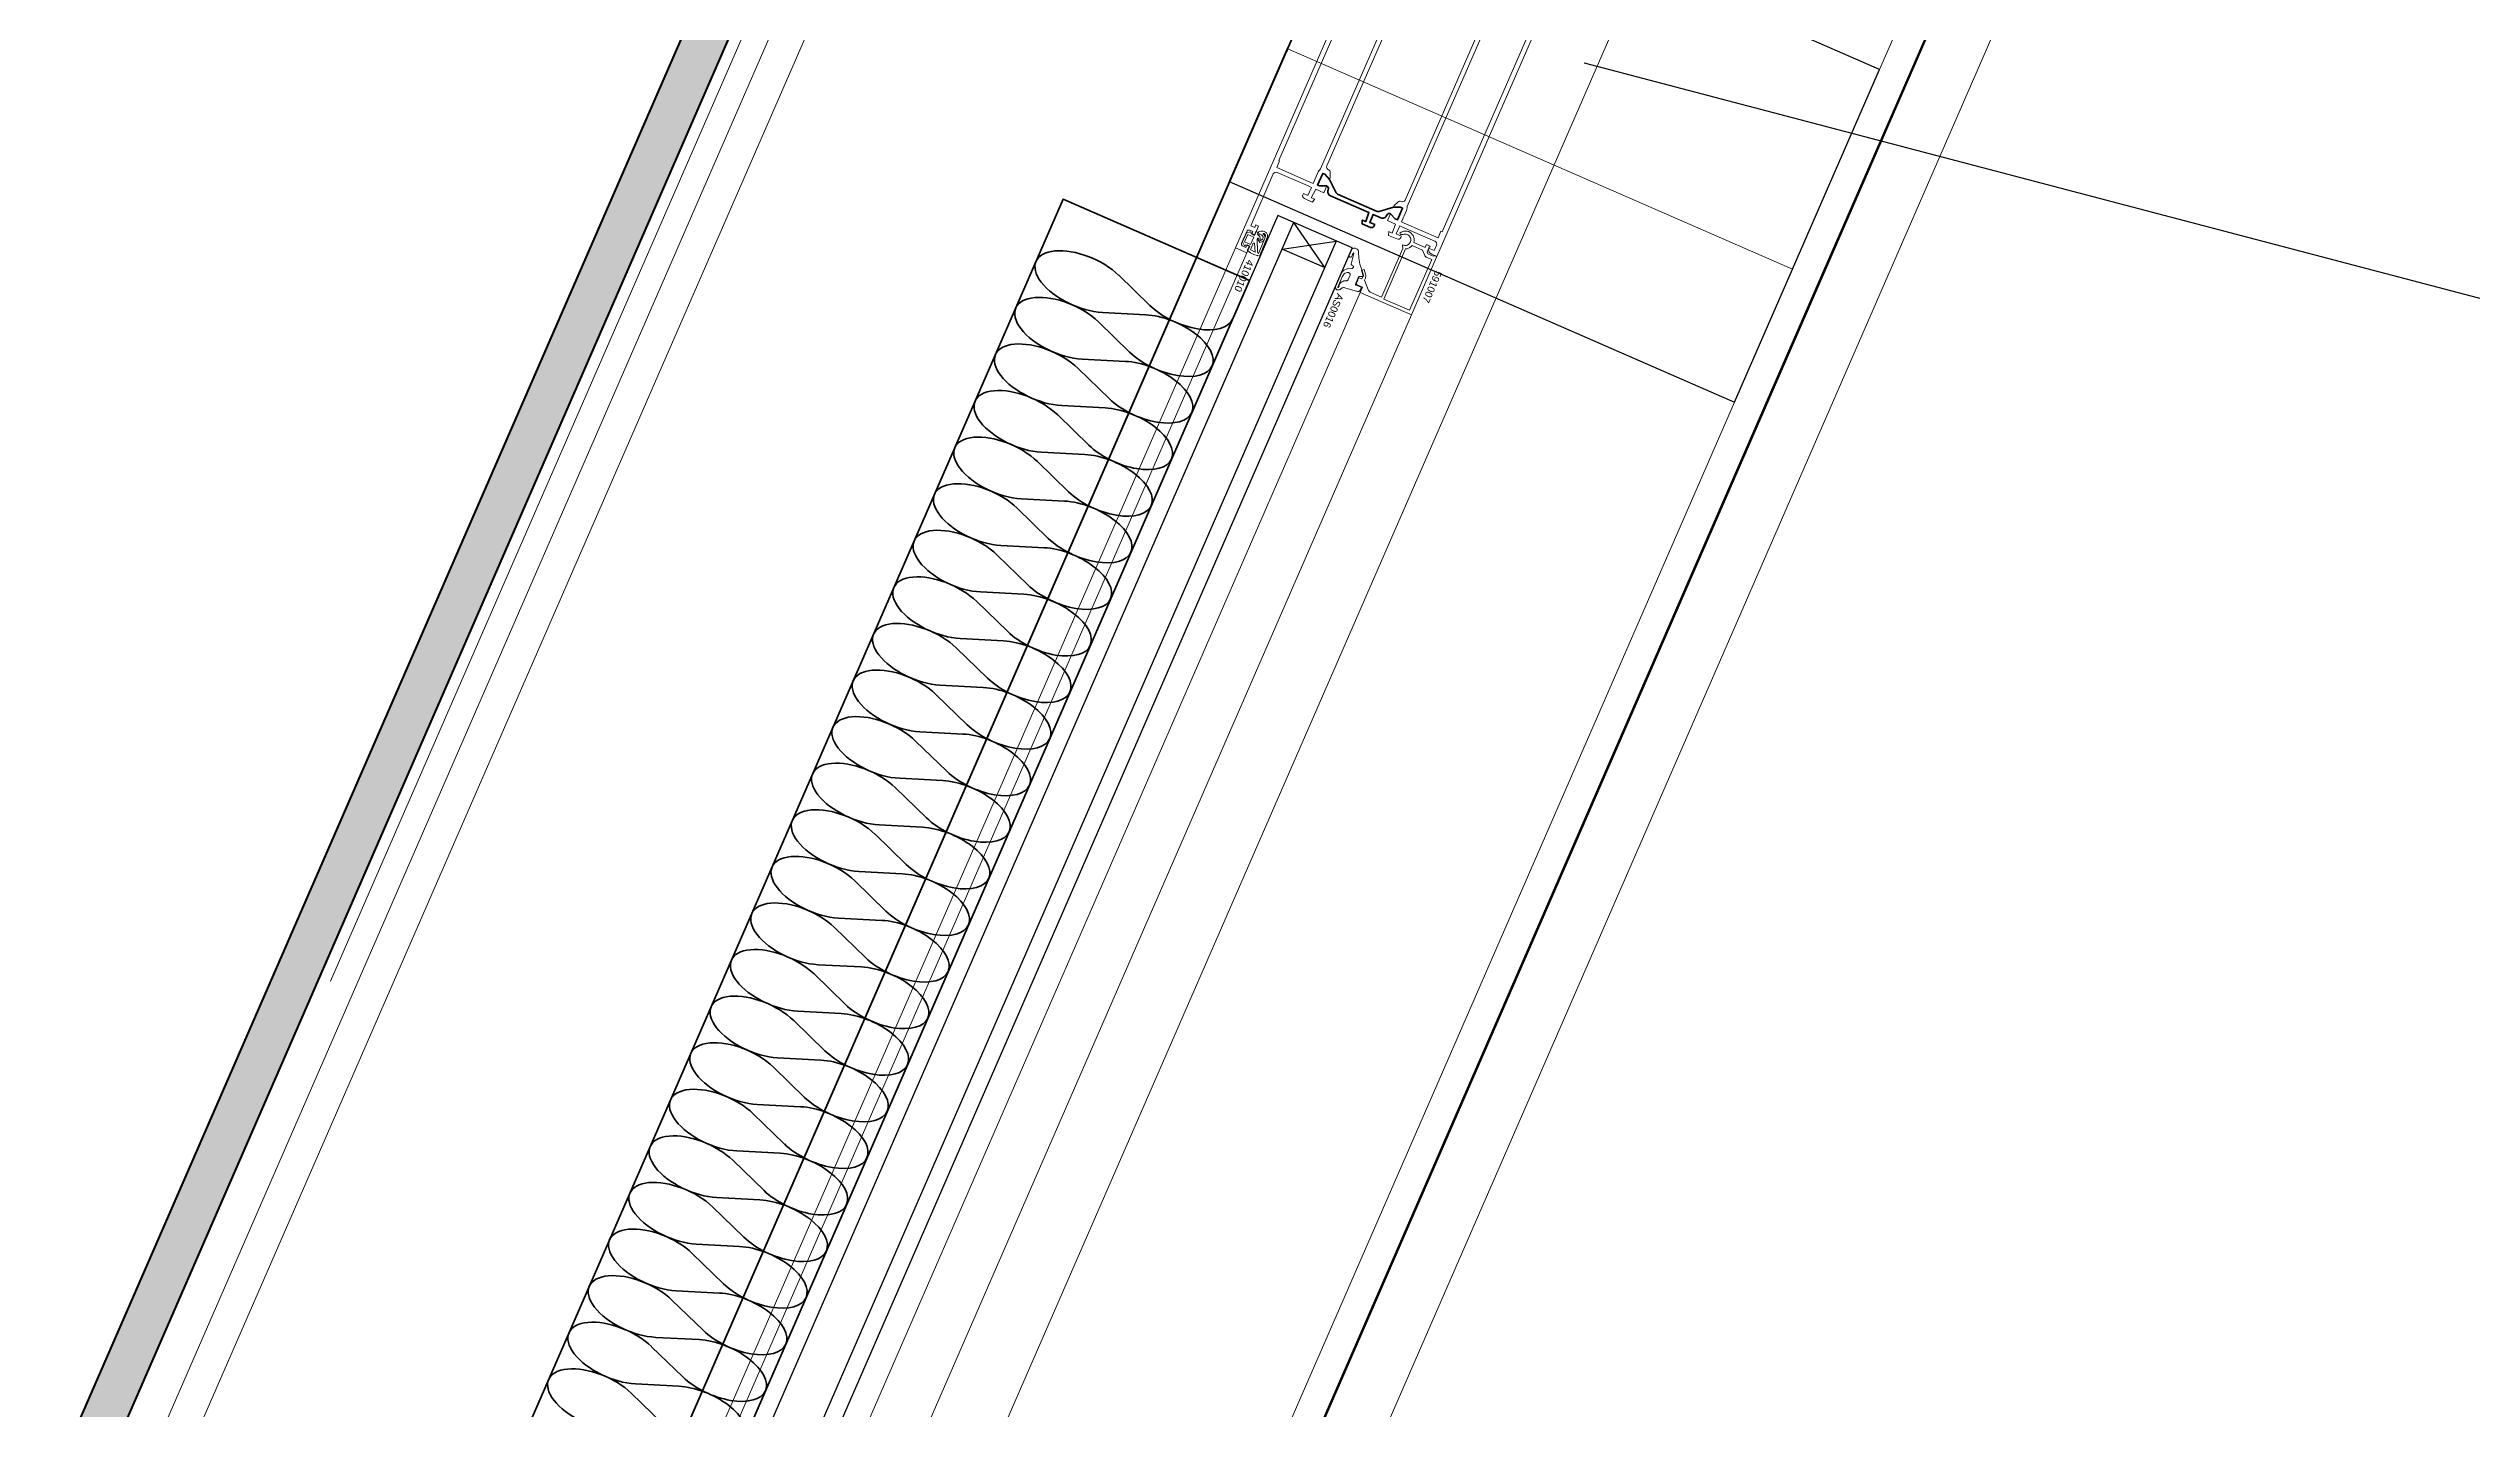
# Model space of a CAD drawing. Header units: millimetres. Extents: x -37281 to 954596, y -59787 to 956680.
# Drawn here: x 870986 to 871821, y -11689 to -11220 of the extents above; entities that cross this region are included whole.
import ezdxf
from ezdxf.enums import TextEntityAlignment as Align

# ---------------------------------------------------------------- set-up
doc = ezdxf.new("R2010")
doc.units = ezdxf.units.MM
doc.header["$MEASUREMENT"] = 0
doc.linetypes.add('Dot & Dashed', pattern=[670.277762, 352.777767, -176.388884, 0, -141.111112])
doc.linetypes.add('Double Dashed', pattern=[1093.611073, 529.166651, -211.666656, 141.111112, -211.666656])
for name, color, linetype, lineweight in [('0_Pen_No__2', 8, 'Continuous', 15), ('0_Pen_No__5', 7, 'Continuous', 25), ('0_Pen_No__6', 7, 'Continuous', 35), ('0_Pen_No__7', 7, 'Continuous', 35), ('0_Pen_No__9', 7, 'Continuous', 13), ('A-25-M_Curtain_Wall_Pen_No__85', 8, 'Continuous', 20), ('New_A-20-M_Floor_Slab_Pen_No__89', 8, 'Continuous', 20), ('New_A-20-M_Roof_Pen_No__93', 8, 'Continuous', 13), ('New_A-25-M_Curtain_Wall_Pen_No__90', 8, 'Continuous', 20), ('New_A-25-M_Wall_Ext_Pen_No__87', 8, 'Continuous', 20), ('New_ArchiCAD Windows_Pen_No__1', 7, 'Continuous', 13), ('New_ArchiCAD Windows_Pen_No__3', 7, 'Continuous', 18), ('New_ArchiCAD Zone Stamps_Pen_No__9', 7, 'Continuous', 13)]:
    doc.layers.add(name, color=color, linetype=linetype, lineweight=lineweight)
for name, color, linetype, lineweight, true_color in [('0_Pen_No__40', 7, 'Continuous', 35, 0x2a2a2a), ('0_Pen_No__54', 7, 'Continuous', 35, 0x444444), ('New_A-15-MG_Structural_Grid_Phase_2_Pen_No__222', 7, 'Continuous', 13, 0x65af33), ('New_A-25-M_Curtain_Wall_Pen_No__69', 7, 'Continuous', 20, 0x606060), ('New_A-25-M_Wall_Int_Pen_No__107', 7, 'Continuous', 15, 0xa6a6a6), ('New_A-25-M_Wall_Int_Pen_No__27', 7, 'Continuous', 50, 0x2a2a2a), ('New_A-35-M_FFE-Zone_Pen_No__74', 7, 'Continuous', 20, 0x606060), ('New_ArchiCAD Windows_Pen_No__23', 7, 'Continuous', 30, 0x2a2a2a)]:
    doc.layers.add(name, color=color, linetype=linetype, lineweight=lineweight, true_color=true_color)
for name, color, linetype in [('New_A-15-MG_Structural_Grid_Phase_2', 7, 'Continuous'), ('New_A-20-M_Floor_Slab', 7, 'Continuous'), ('New_A-20-M_Roof', 7, 'Continuous'), ('New_A-25-M_Curtain_Wall', 7, 'Continuous'), ('New_A-25-M_Wall_Ext', 7, 'Continuous'), ('New_A-25-M_Wall_Int', 7, 'Continuous'), ('New_A-35-M_FFE-Zone', 7, 'Continuous'), ('New_ArchiCAD Windows', 7, 'Continuous')]:
    doc.layers.add(name, color=color, linetype=linetype)
doc.styles.add('GENERATED_STYLE_2', font='')
doc.styles.add('GENERATED_STYLE_3', font='')
doc.styles.add('GENERATED_STYLE_4', font='')
doc.styles.get('GENERATED_STYLE_2').set_extended_font_data('Arial', bold=True)
doc.styles.get('GENERATED_STYLE_3').set_extended_font_data('Arial')
doc.styles.get('GENERATED_STYLE_4').set_extended_font_data('Swis721 BT')
doc.dimstyles.new('GENERATED_STYLE__2', dxfattribs={"dimtxt": 0.18, "dimasz": 273.6, "dimexe": 0.18, "dimexo": 0.0625, "dimgap": 0.09, "dimtad": 0, "dimtih": 1, "dimtoh": 1, "dimdec": 4, "dimzin": 0, "dimdsep": 46, "dimcen": 0.09, "dimadec": 0, "dimazin": 0, "dimtfac": 1, "dimtdec": 4, "dimtmove": 0, "dimatfit": 3, "dimldrblk": 'ARROWHEAD_5', "dimfxl": 1, "dimtolj": 1, "dimtzin": 0, "dimarcsym": 0})

# ---------------------------------------------------------------- blocks, each defined once
blk = doc.blocks.new('Wall_243_2', base_point=(874395.1, -4631.3))
at = {"layer": 'New_A-25-M_Wall_Ext_Pen_No__87', "linetype": 'Continuous', "flags": 128}
for points in [[(874303.43, -4591.33), (866444.97, -22613.27)], [(866536.64, -22653.24), (874395.1, -4631.3)]]:
    blk.add_lwpolyline(points, dxfattribs=at)
blk = doc.blocks.new('Wall_245_2', base_point=(874285.09, -4632.6))
at = {"layer": 'New_A-25-M_Wall_Ext_Pen_No__87', "linetype": 'Continuous', "flags": 128}
for points in [[(869174.27, -16353.33), (874285.09, -4632.6)], [(872218.02, -8960.24), (869023.02, -16287.38)]]:
    blk.add_lwpolyline(points, dxfattribs=at)
blk = doc.blocks.new('Single Office_INB 2113_79_2', base_point=(869259.41, -9895.45))
at = {"layer": 'New_A-35-M_FFE-Zone_Pen_No__74', "linetype": 'Continuous'}
blk.add_line((870910.29, -11889.99), (871809.62, -9827.54), dxfattribs=at)
at = {"layer": 'New_ArchiCAD Zone Stamps_Pen_No__9'}
for tag, height, style, p in [('ROOM_NAME', 250, 'GENERATED_STYLE_2', (868758.23, -8801.04)), ('zoneNameLine2', 250, 'GENERATED_STYLE_2', (868569.8, -9233.17)), ('ROOM_NUMBER', 200, 'GENERATED_STYLE_3', (868381.37, -9653.88)), ('measuredAreaCode', 200, 'GENERATED_STYLE_3', (868224.34, -10013.99)), ('DUMMY_649', 200, 'GENERATED_STYLE_3', (868531.75, -10148.03)), ('DUMMY_650', 200, 'GENERATED_STYLE_3', (868881.26, -10300.44)), ('DUMMY_651', 133.33, 'GENERATED_STYLE_3', (869160.55, -10406.98))]:
    blk.add_attdef(tag, text='', height=height, rotation=336.44041, dxfattribs=dict(at, style=style)).set_placement(p, align=Align.TOP_LEFT)
blk = doc.blocks.new('Slab_14_2', base_point=(829422.85, -33019.01))
at = {"layer": 'New_A-20-M_Floor_Slab_Pen_No__89', "linetype": 'Continuous', "flags": 128}
blk.add_lwpolyline([(875235.59, -26822.78), (866165.91, -22867.95), (874174.16, -4502.51), (868527.24, -2040.17), (868435.45, -2000.14), (866447.92, -6558.18), (861160.52, -4252.62), (853558.92, -11326.43), (853176.07, -10915.01), (829422.85, -33019.01)], dxfattribs=at)
blk = doc.blocks.new('Slab_18_2', base_point=(875235.59, -26822.78))
at = {"layer": 'New_A-20-M_Floor_Slab_Pen_No__89', "linetype": 'Continuous', "flags": 128}
blk.add_lwpolyline([(875235.59, -26822.78), (866165.91, -22867.95), (874174.16, -4502.51), (883243.83, -8457.33)], close=True, dxfattribs=at)
blk = doc.blocks.new('Triple Window 19_2')
at = {"layer": 'New_ArchiCAD Windows_Pen_No__1', "linetype": 'Continuous'}
for p, q in [((-1175, -0.5), (-1175, 0)), ((1175, -0.5), (1175, 0)), ((-1175, -190), (-1175, -0.5)), ((1175, -190), (1175, -0.5))]:
    blk.add_line(p, q, dxfattribs=at)
at = {"layer": 'New_ArchiCAD Windows_Pen_No__23', "linetype": 'Continuous'}
for p, q in [((-1175, 0), (-1125, 0)), ((-1125, 0), (-1125, -190)), ((1100, -190), (1100, 0)), ((-1125, -190), (-1175, -190)), ((1175, -190), (1100, -190))]:
    blk.add_line(p, q, dxfattribs=at)
at = {"layer": 'New_ArchiCAD Windows_Pen_No__3', "linetype": 'Continuous'}
for p, q in [((-1175, 165), (1175, 165)), ((-1125, 0), (-268, 0)), ((-268, -190), (-1125, -190)), ((1100, -190), (812.5, -190)), ((-1175, -200), (1175, -200))]:
    blk.add_line(p, q, dxfattribs=at)
blk = doc.blocks.new('Wall_353_2', base_point=(874468.42, -4712.54))
at = {"layer": 'New_ArchiCAD Windows', "color": 251, "linetype": 'Continuous', "lineweight": 20, "true_color": 0x606060, "xscale": -1, "zscale": 1000, "rotation": 66.44041158399281}
for p in [(871882.15, -10143.29), (870942.85, -12297.4)]:
    blk.add_blockref('Triple Window 19_2', p, dxfattribs=at)
blk = doc.blocks.new('Wall_383_2', base_point=(871250.31, -11110.22))
at = {"layer": 'New_A-25-M_Wall_Int_Pen_No__107', "linetype": 'Continuous'}
blk.add_hatch(color=256, dxfattribs=at).paths.add_polyline_path([(871250.31, -11110.22), (870909.09, -11892.74), (870922.84, -11898.74), (871258.06, -11129.96)])
at = {"layer": 'New_A-25-M_Wall_Int_Pen_No__27', "linetype": 'Continuous', "flags": 128}
for points in [[(871250.31, -11110.22), (870909.09, -11892.74)], [(870922.84, -11898.74), (871258.06, -11129.96)], [(870909.09, -11892.74), (870922.84, -11898.74)]]:
    blk.add_lwpolyline(points, dxfattribs=at)
blk = doc.blocks.new('Morph_2_2', base_point=(864302.5, 0))
at = {"layer": 'New_A-20-M_Roof_Pen_No__93', "linetype": 'Continuous', "flags": 128}
blk.add_lwpolyline([(866367.03, -22792.01), (874315.32, -4564.06)], dxfattribs=at)
blk = doc.blocks.new('Beam_8_2', base_point=(874303.43, -4591.33))
at = {"layer": 'New_A-25-M_Curtain_Wall_Pen_No__69', "linetype": 'Dot & Dashed'}
blk.add_line((874303.43, -4591.33), (866444.97, -22613.27), dxfattribs=at)
at = {"layer": 'New_A-25-M_Curtain_Wall_Pen_No__90', "linetype": 'Continuous'}
for p, q in [((874303.43, -4591.33), (866444.97, -22613.27)), ((874505.7, -4679.52), (866647.24, -22701.46))]:
    blk.add_line(p, q, dxfattribs=at)
blk = doc.blocks.new('ARROWHEAD_5')
at = {"color": 0, "linetype": 'Continuous', "lineweight": 0}
blk.add_line((0, 0), (-1, 0), dxfattribs=at)
blk.add_solid([(-1, 0.2679), (0, 0), (-1, -0.2679), (-1, 0.2679)], dxfattribs=at)
blk = doc.blocks.new('Standard grid marker_19')
at = {"layer": 'New_A-15-MG_Structural_Grid_Phase_2_Pen_No__222', "linetype": 'Double Dashed'}
blk.add_line((948.58, 0), (36650.52, 0), dxfattribs=at)
at = {"layer": 'New_A-15-MG_Structural_Grid_Phase_2_Pen_No__222', "style": 'GENERATED_STYLE_4'}
for tag, p in [('AC_MarkerText_1_0', (-500, -588.26)), ('AC_MarkerText_1_1', (38099.1, -588.26))]:
    blk.add_attdef(tag, text='', height=350, rotation=90, dxfattribs=at).set_placement(p, align=Align.MIDDLE_CENTER)

msp = doc.modelspace()

# ---------------------------------------------------------------- linework, layer by layer
at = {"layer": '0_Pen_No__2', "linetype": 'Continuous', "flags": 128}
for points in [[(871459.47, -11184.53), (871426.21, -11260.8, 0.414214), (871426.73, -11262.11), (871426.78, -11262.14, -0.294108), (871427.38, -11263.04), (871427.41, -11264.81), (871427.13, -11265.45), (871425.51, -11263.65), (871424.78, -11263.34), (871423.02, -11267.37), (871423.75, -11267.69), (871426.17, -11267.65), (871425.13, -11270.03), (871422.38, -11268.83), (871420.86, -11271.77), (871422.05, -11272.29), (871421.17, -11273.22), (871418.47, -11272.04, -0.414214), (871417.95, -11270.72), (871418.15, -11270.27), (871419.71, -11270.95), (871420.91, -11268.2), (871419.49, -11267.58), (871409.09, -11263.04, 0.414214), (871407.77, -11263.56), (871399.98, -11281.43), (871401.35, -11282.03), (871401.75, -11281.11), (871402.67, -11281.51), (871401.27, -11284.72), (871400.35, -11284.32), (871400.75, -11283.41), (871399.65, -11282.93, 0.414214), (871398.6, -11283.34), (871396.84, -11287.37, 0.414214), (871397.25, -11288.43), (871398.35, -11288.91), (871398.75, -11287.99), (871399.67, -11288.39), (871398.67, -11290.68), (871394.73, -11288.96), (871458.68, -11142.3)], [(871486.41, -11196.28), (871453.16, -11272.55, -0.414214), (871451.84, -11273.06), (871451.79, -11273.04, 0.294108), (871450.72, -11273.22), (871449.41, -11274.4), (871449.13, -11275.04), (871451.54, -11275.01), (871452.28, -11275.33), (871450.52, -11279.36), (871449.78, -11279.04), (871448.17, -11277.24), (871447.13, -11279.63), (871449.88, -11280.83), (871448.76, -11283.94), (871447.56, -11283.42), (871447.48, -11284.69), (871450.37, -11285.95, 0.414214), (871451.69, -11285.43), (871451.89, -11284.97), (871450.14, -11284.22), (871451.34, -11281.47), (871452.24, -11281.86), (871463.44, -11286.74, -0.414214), (871463.96, -11288.06), (871463.16, -11289.89), (871461.51, -11289.17), (871461.11, -11289.56), (871461.32, -11290.09, 0.198912), (871462.38, -11291.19), (871464.12, -11291.95), (871508.09, -11191.11)], [(871453.85, -11275.21, -0.112281), (871453.93, -11274.77), (871488.57, -11195.34, -0.112281), (871488.84, -11194.98, 0.112281), (871489.38, -11194.25), (871491.11, -11190.26), (871503.67, -11195.74), (871502.67, -11198.03), (871503.13, -11198.23), (871465.96, -11283.47), (871465.5, -11283.27), (871464.5, -11285.57), (871452.82, -11280.47)], [(871452.82, -11280.47), (871451.94, -11280.09), (871453.68, -11276.1, 0.112281), (871453.85, -11275.21)]]:
    msp.add_lwpolyline(points, format="xyb", dxfattribs=at)
msp.add_lwpolyline([(871420.17, -11266.24), (871421.51, -11266.82), (871423.25, -11262.83, -0.112281), (871423.79, -11262.1, 0.112281), (871424.05, -11261.74), (871458.69, -11182.31, 0.112281), (871458.77, -11181.87, -0.112281), (871458.94, -11180.98), (871460.68, -11176.99), (871448.12, -11171.51), (871447.12, -11173.8), (871446.85, -11173.69), (871409.68, -11258.93), (871409.95, -11259.05), (871408.95, -11261.34)], format="xyb", close=True, dxfattribs=at)
for points in [[(871451.6, -11284.45), (871451.4, -11283.92), (871451.77, -11283.65), (871452.18, -11283.44), (871452.62, -11283.3), (871453.07, -11283.22), (871453.53, -11283.22), (871453.98, -11283.28), (871454.42, -11283.42), (871454.87, -11283.66), (871455.27, -11283.97), (871455.62, -11284.35), (871455.9, -11284.77), (871456.11, -11285.24), (871456.24, -11285.73), (871456.28, -11286.24), (871456.24, -11286.75), (871456.18, -11287.13), (871460.12, -11288.85), (871460.56, -11287.84), (871461.85, -11288.4), (871461.69, -11288.77), (871461.5, -11288.69), (871460.74, -11290.43), (871461, -11291.09), (871462.79, -11291.87), (871463.71, -11291.77), (871464.02, -11292.18), (871455.34, -11312.08), (871437.74, -11304.4), (871438.54, -11302.57), (871436.43, -11301.65), (871436.38, -11300.76), (871436.52, -11300.66), (871436.63, -11300.55), (871436.73, -11300.42), (871436.8, -11300.27), (871436.85, -11300.12), (871436.87, -11299.95), (871436.87, -11299.79), (871436.84, -11299.63), (871437.25, -11299.28), (871438.26, -11299.72), (871438.72, -11298.66), (871438.15, -11296.75), (871439.11, -11296.47), (871439.57, -11298.03), (871439.63, -11298.3), (871439.66, -11298.58), (871439.64, -11298.86), (871439.58, -11299.13), (871439.49, -11299.4), (871439.17, -11300.12), (871440.57, -11303.68), (871440.64, -11303.82), (871440.74, -11303.95), (871440.85, -11304.07), (871440.97, -11304.16), (871441.11, -11304.23), (871445.03, -11305.94)], [(871445.03, -11305.94), (871452.35, -11289.17), (871452.22, -11288.01), (871452.65, -11288.13), (871452.97, -11288.2), (871453.31, -11288.21), (871453.64, -11288.16), (871453.95, -11288.05), (871454.25, -11287.89), (871454.51, -11287.69), (871454.73, -11287.44), (871454.91, -11287.16), (871455.04, -11286.85), (871455.11, -11286.52), (871455.13, -11286.19), (871455.09, -11285.86), (871454.99, -11285.54), (871454.85, -11285.24), (871454.65, -11284.97), (871454.41, -11284.74), (871454.13, -11284.56), (871453.83, -11284.42), (871453.51, -11284.34), (871453.17, -11284.31), (871452.84, -11284.34), (871452.52, -11284.43), (871451.6, -11284.45)]]:
    msp.add_lwpolyline(points, dxfattribs=at)
msp.add_lwpolyline([(871445.83, -11306.62), (871454.72, -11310.5), (871462.36, -11292.99), (871460.45, -11292.16), (871460.31, -11292.08), (871460.18, -11291.99), (871460.07, -11291.87), (871459.98, -11291.75), (871459.92, -11291.6), (871459.19, -11289.75), (871455.61, -11288.19), (871455.25, -11288.57), (871454.83, -11288.88), (871454.37, -11289.12), (871453.87, -11289.28), (871453.36, -11289.35)], close=True, dxfattribs=at)
at = {"layer": '0_Pen_No__40', "linetype": 'Continuous'}
msp.add_line((874037.86, -5700.74), (866899.19, -22071.98), dxfattribs=at)
at = {"layer": '0_Pen_No__5', "linetype": 'Continuous'}
for p, q in [((871409.28, -11277.85), (871143.37, -11887.67)), ((871414.78, -11280.25), (871148.87, -11890.06)), ((871434.95, -11289.04), (871409.28, -11277.85)), ((871414.78, -11280.25), (871425.45, -11295.81)), ((871429.45, -11286.65), (871163.54, -11896.46)), ((871434.95, -11289.04), (871169.04, -11898.86)), ((871410.78, -11289.42), (871429.45, -11286.65)), ((871425.45, -11295.81), (871410.78, -11289.42))]:
    msp.add_line(p, q, dxfattribs=at)
at = {"layer": '0_Pen_No__54', "linetype": 'Continuous'}
for p, q in [((871354.5, -11298.42), (871365.23, -11308.83)), ((871347.5, -11314.46), (871358.23, -11324.87)), ((871363.83, -11312.03), (871348.9, -11311.25)), ((871340.51, -11330.5), (871351.24, -11340.91)), ((871356.84, -11328.08), (871341.9, -11327.29)), ((871349.84, -11344.12), (871334.91, -11343.33)), ((871333.51, -11346.54), (871344.25, -11356.95)), ((871342.85, -11360.16), (871327.91, -11359.37)), ((871326.52, -11362.58), (871337.25, -11372.99)), ((871335.85, -11376.2), (871320.92, -11375.42)), ((871319.52, -11378.62), (871330.26, -11389.03)), ((871328.86, -11392.24), (871313.93, -11391.46)), ((871312.53, -11394.67), (871323.26, -11405.07)), ((871321.86, -11408.28), (871306.93, -11407.5)), ((871305.53, -11410.71), (871316.27, -11421.12)), ((871298.54, -11426.75), (871309.27, -11437.16)), ((871314.87, -11424.32), (871299.94, -11423.54)), ((871291.54, -11442.79), (871302.28, -11453.2)), ((871307.87, -11440.36), (871292.94, -11439.58)), ((871284.55, -11458.83), (871295.28, -11469.24)), ((871300.88, -11456.41), (871285.95, -11455.62)), ((871277.55, -11474.87), (871288.29, -11485.28)), ((871293.88, -11472.45), (871278.95, -11471.66)), ((871270.56, -11490.91), (871281.29, -11501.32)), ((871286.89, -11488.49), (871271.96, -11487.71)), ((871263.56, -11506.95), (871274.3, -11517.36)), ((871279.89, -11504.53), (871264.96, -11503.75)), ((871256.57, -11523), (871267.3, -11533.4)), ((871272.9, -11520.57), (871257.97, -11519.79)), ((871249.57, -11539.04), (871260.31, -11549.45)), ((871265.9, -11536.61), (871250.97, -11535.83)), ((871258.91, -11552.65), (871243.98, -11551.87)), ((871242.58, -11555.08), (871253.31, -11565.49)), ((871251.91, -11568.69), (871236.98, -11567.91)), ((871235.58, -11571.12), (871246.32, -11581.53)), ((871244.92, -11584.74), (871229.99, -11583.95)), ((871228.59, -11587.16), (871239.32, -11597.57)), ((871237.92, -11600.78), (871222.99, -11599.99)), ((871221.59, -11603.2), (871232.33, -11613.61)), ((871230.93, -11616.82), (871216, -11616.04)), ((871214.6, -11619.24), (871225.33, -11629.65)), ((871207.6, -11635.28), (871218.34, -11645.69)), ((871223.93, -11632.86), (871209, -11632.08)), ((871200.61, -11651.33), (871211.34, -11661.73)), ((871216.94, -11648.9), (871202.01, -11648.12)), ((871193.61, -11667.37), (871204.35, -11677.78)), ((871209.95, -11664.94), (871195.01, -11664.16)), ((871186.62, -11683.41), (871197.35, -11693.82)), ((871202.95, -11680.98), (871188.02, -11680.2))]:
    msp.add_line(p, q, dxfattribs=at)
at = {"layer": '0_Pen_No__54', "linetype": 'Continuous', "flags": 128}
msp.add_lwpolyline([(871085.92, -12019.42), (871399.52, -11300.24), (871335.36, -11272.26), (871021.76, -11991.44)], close=True, dxfattribs=at)
at = {"layer": '0_Pen_No__54', "linetype": 'Continuous'}
for centre, start_param, end_param in [((871342.07, -11300.64), 0.927295, 5.35589), ((871335.08, -11316.68), 0.927295, 5.35589), ((871377.65, -11306.61), 4.068888, 6.283185), ((871370.66, -11322.65), 0, 2.214297), ((871328.08, -11332.72), 0.927295, 5.35589), ((871370.66, -11322.65), 4.068888, 6.283185), ((871363.66, -11338.69), 0, 2.214297), ((871321.09, -11348.76), 0.927295, 5.35589), ((871363.66, -11338.69), 4.068888, 6.283185), ((871356.67, -11354.73), 0, 2.214297), ((871314.09, -11364.8), 0.927295, 5.35589), ((871349.67, -11370.77), 0, 2.214297), ((871356.67, -11354.73), 4.068888, 6.283185), ((871307.1, -11380.84), 0.927295, 5.35589), ((871342.68, -11386.81), 0, 2.214297), ((871349.67, -11370.77), 4.068888, 6.283185), ((871300.1, -11396.89), 0.927295, 5.35589), ((871335.68, -11402.85), 0, 2.214297), ((871342.68, -11386.81), 4.068888, 6.283185), ((871293.11, -11412.93), 0.927295, 5.35589), ((871328.69, -11418.9), 0, 2.214297), ((871335.68, -11402.85), 4.068888, 6.283185), ((871286.11, -11428.97), 0.927295, 5.35589), ((871321.69, -11434.94), 0, 2.214297), ((871328.69, -11418.9), 4.068888, 6.283185), ((871279.12, -11445.01), 0.927295, 5.35589), ((871314.7, -11450.98), 0, 2.214297), ((871321.69, -11434.94), 4.068888, 6.283185), ((871272.12, -11461.05), 0.927295, 5.35589), ((871307.7, -11467.02), 0, 2.214297), ((871314.7, -11450.98), 4.068888, 6.283185), ((871265.13, -11477.09), 0.927295, 5.35589), ((871300.71, -11483.06), 0, 2.214297), ((871307.7, -11467.02), 4.068888, 6.283185), ((871258.13, -11493.13), 0.927295, 5.35589), ((871300.71, -11483.06), 4.068888, 6.283185), ((871293.71, -11499.1), 0, 2.214297), ((871251.14, -11509.17), 0.927295, 5.35589), ((871293.71, -11499.1), 4.068888, 6.283185), ((871286.72, -11515.14), 0, 2.214297), ((871244.15, -11525.22), 0.927295, 5.35589), ((871286.72, -11515.14), 4.068888, 6.283185), ((871279.73, -11531.18), 0, 2.214297), ((871237.15, -11541.26), 0.927295, 5.35589), ((871279.73, -11531.18), 4.068888, 6.283185), ((871272.73, -11547.23), 0, 2.214297), ((871230.16, -11557.3), 0.927295, 5.35589), ((871272.73, -11547.23), 4.068888, 6.283185), ((871265.74, -11563.27), 0, 2.214297), ((871223.16, -11573.34), 0.927295, 5.35589), ((871258.74, -11579.31), 0, 2.214297), ((871265.74, -11563.27), 4.068888, 6.283185), ((871216.17, -11589.38), 0.927295, 5.35589), ((871251.75, -11595.35), 0, 2.214297), ((871258.74, -11579.31), 4.068888, 6.283185), ((871209.17, -11605.42), 0.927295, 5.35589), ((871244.75, -11611.39), 0, 2.214297), ((871251.75, -11595.35), 4.068888, 6.283185), ((871202.18, -11621.46), 0.927295, 5.35589), ((871237.76, -11627.43), 0, 2.214297), ((871244.75, -11611.39), 4.068888, 6.283185), ((871195.18, -11637.5), 0.927295, 5.35589), ((871230.76, -11643.47), 0, 2.214297), ((871237.76, -11627.43), 4.068888, 6.283185), ((871188.19, -11653.55), 0.927295, 5.35589), ((871223.77, -11659.51), 0, 2.214297), ((871230.76, -11643.47), 4.068888, 6.283185), ((871181.19, -11669.59), 0.927295, 5.35589), ((871216.77, -11675.56), 0, 2.214297), ((871223.77, -11659.51), 4.068888, 6.283185), ((871174.2, -11685.63), 0.927295, 5.35589), ((871209.78, -11691.6), 0, 2.214297), ((871216.77, -11675.56), 4.068888, 6.283185)]:
    msp.add_ellipse(centre, major_axis=(16.04, -6.99), ratio=0.5, start_param=start_param, end_param=end_param, dxfattribs=at)
at = {"layer": '0_Pen_No__6', "linetype": 'Continuous', "flags": 128}
msp.add_lwpolyline([(871426.68, -11268.97, 0.414214), (871426.17, -11267.65), (871423.75, -11267.69), (871423.02, -11267.37), (871424.78, -11263.34), (871425.51, -11263.65), (871427.13, -11265.43), (871429.39, -11270, 0.176327), (871429.88, -11270.47), (871443.57, -11276.44, 0.176327), (871444.25, -11276.48), (871449.13, -11275.02), (871451.54, -11275.01), (871452.28, -11275.33), (871450.52, -11279.36), (871449.78, -11279.04), (871448.17, -11277.24, 0.414214), (871446.85, -11277.76), (871446.81, -11277.85, -0.414214), (871444.84, -11278.63), (871442.18, -11277.47), (871440.98, -11280.22), (871442.72, -11280.98), (871442.52, -11281.44, -0.414214), (871441.2, -11281.95), (871438.32, -11280.69), (871438.4, -11279.42), (871439.59, -11279.94), (871440.71, -11276.83), (871427.42, -11271.03, -0.414214), (871426.64, -11269.06)], format="xyb", close=True, dxfattribs=at)
at = {"layer": '0_Pen_No__9', "linetype": 'Continuous'}
for p, q in [((871394.73, -11288.96), (871135.22, -11884.11)), ((871398.67, -11290.68), (871139.16, -11885.83)), ((871437.74, -11304.4), (871177.01, -11902.33)), ((871455.34, -11312.08), (871194.61, -11910.01))]:
    msp.add_line(p, q, dxfattribs=at)
at = {"layer": '0_Pen_No__9', "linetype": 'Continuous', "flags": 128}
for points in [[(871405.68, -11285.41), (871403.27, -11291.29), (871402.99, -11291.85), (871402.42, -11291.58), (871402.35, -11291.74), (871402.19, -11291.69), (871401.04, -11291.28), (871399.95, -11290.73), (871398.95, -11290.05), (871398.72, -11289.87), (871399.62, -11288.58), (871398.31, -11288.01), (871398.19, -11288.29), (871397.82, -11288.3), (871397.14, -11286.93), (871398.48, -11283.86), (871399.94, -11283.43), (871400.18, -11283.7), (871400.06, -11283.98), (871401.38, -11284.55), (871401.62, -11283.44), (871402.4, -11283.6), (871402.27, -11284.23), (871402.62, -11284.75), (871402.73, -11284.79), (871402.84, -11284.85), (871402.93, -11284.93), (871403.01, -11285.02), (871403.07, -11285.12), (871403.12, -11285.23), (871403.14, -11285.35), (871403.19, -11285.52), (871403.2, -11285.7), (871403.19, -11285.88), (871403.15, -11286.06), (871403.08, -11286.22), (871403.33, -11286.5), (871403.53, -11286.41), (871403.72, -11286.28), (871403.89, -11286.13), (871404.03, -11285.96), (871404.14, -11285.76), (871404.22, -11285.55), (871404.24, -11285.41), (871404.23, -11285.28), (871404.2, -11285.15), (871404.15, -11285.02), (871404.08, -11284.91), (871403.99, -11284.81), (871403.89, -11284.72), (871403.71, -11284.57), (871403.5, -11284.44), (871403.29, -11284.34), (871403.06, -11284.28), (871402.82, -11284.25), (871402.63, -11283.54), (871403.01, -11283.38), (871403.42, -11283.28), (871403.84, -11283.25), (871404.26, -11283.3), (871404.66, -11283.42), (871405.04, -11283.6), (871405.38, -11283.84), (871405.53, -11284.03), (871405.65, -11284.24), (871405.73, -11284.47), (871405.78, -11284.7), (871405.79, -11284.94), (871405.75, -11285.18)], [(871399.91, -11287.84), (871397.89, -11286.96), (871399.01, -11284.39), (871401.03, -11285.27)], [(871402.77, -11290.77), (871405.09, -11285.05), (871405.1, -11284.91), (871405.09, -11284.76), (871405.06, -11284.62), (871405, -11284.49), (871404.93, -11284.36), (871404.83, -11284.26), (871404.72, -11284.16), (871404.59, -11284.09), (871404.46, -11284.04), (871404.31, -11284.01), (871404.25, -11284.17), (871404.44, -11284.31), (871404.6, -11284.49), (871404.73, -11284.69), (871404.83, -11284.9), (871404.89, -11285.13), (871404.91, -11285.37), (871404.89, -11285.61), (871404.76, -11285.94), (871404.58, -11286.25), (871404.35, -11286.53), (871404.08, -11286.76), (871403.78, -11286.95), (871403.45, -11287.09), (871403.1, -11287.18), (871402.48, -11286.06), (871402.7, -11285.84), (871402.59, -11285.54), (871402.24, -11286.02), (871402.3, -11290.48), (871402.52, -11290.95), (871402.71, -11290.94)], [(871400, -11289.7), (871399.89, -11289.63), (871400.88, -11287.37), (871401.26, -11287.43), (871401.5, -11290.51), (871401.27, -11290.4)], [(871436.79, -11304.05), (871436.93, -11304.06), (871437.06, -11304.05), (871437.19, -11304.02), (871437.31, -11303.96), (871437.42, -11303.89), (871437.52, -11303.8), (871437.6, -11303.7), (871437.66, -11303.58), (871438.02, -11302.77), (871438.03, -11302.73), (871438.04, -11302.68), (871438.04, -11302.63), (871438.03, -11302.58), (871438.01, -11302.53), (871437.99, -11302.48), (871437.96, -11302.45), (871437.92, -11302.41), (871437.87, -11302.39), (871437.83, -11302.37), (871436.26, -11301.9), (871436.21, -11301.88), (871436.17, -11301.85), (871436.13, -11301.82), (871436.1, -11301.78), (871436.07, -11301.73), (871436.05, -11301.69), (871436.04, -11301.64), (871436.04, -11301.59), (871436.05, -11301.54), (871436.07, -11301.49), (871437.14, -11299.02), (871437.16, -11298.98), (871437.19, -11298.95), (871437.22, -11298.91), (871437.26, -11298.89), (871437.3, -11298.87), (871437.35, -11298.85), (871437.39, -11298.84), (871437.44, -11298.84), (871438.5, -11298.91), (871438.55, -11298.91), (871438.6, -11298.9), (871438.65, -11298.88), (871438.69, -11298.86), (871438.73, -11298.82), (871438.76, -11298.79), (871438.79, -11298.74), (871438.81, -11298.7), (871438.82, -11298.65), (871438.82, -11298.6), (871438.82, -11298.55), (871438.8, -11298.5), (871438.21, -11296.57), (871437.58, -11294.59), (871437.23, -11292.53), (871437.17, -11290.44), (871437.13, -11290.21), (871437.06, -11289.98), (871436.95, -11289.77), (871436.8, -11289.58), (871436.63, -11289.42), (871436.43, -11289.29), (871436.21, -11289.19), (871435.97, -11289.14), (871435.74, -11289.12), (871435.5, -11289.15), (871435.27, -11289.22), (871435.05, -11289.32), (871434.86, -11289.46), (871434.69, -11289.63), (871433.87, -11291.52), (871433.84, -11291.6), (871433.83, -11291.68), (871433.83, -11291.76), (871433.84, -11291.85), (871433.87, -11291.92), (871433.91, -11292), (871433.96, -11292.06), (871434.02, -11292.12), (871434.09, -11292.16), (871434.16, -11292.2), (871434.24, -11292.22), (871434.33, -11292.22), (871434.41, -11292.22), (871434.49, -11292.19), (871434.56, -11292.16), (871434.63, -11292.12), (871434.69, -11292.06), (871434.74, -11292), (871434.78, -11291.92), (871435.21, -11290.95), (871435.23, -11290.91), (871435.26, -11290.87), (871435.29, -11290.83), (871435.33, -11290.8), (871435.37, -11290.78), (871435.42, -11290.77), (871435.46, -11290.76), (871435.48, -11290.8), (871435.49, -11290.85), (871435.49, -11290.9), (871435.48, -11290.94), (871434.6, -11294.61), (871434.59, -11294.69), (871434.61, -11294.76), (871434.63, -11294.8), (871434.66, -11294.84), (871434.69, -11294.87), (871434.73, -11294.9), (871434.77, -11294.92), (871435.06, -11295.05), (871435.13, -11295.09), (871435.2, -11295.14), (871435.26, -11295.21), (871435.31, -11295.28), (871435.34, -11295.36), (871435.35, -11295.45), (871435.36, -11295.54), (871435.34, -11295.62), (871435.32, -11295.71), (871435.27, -11295.78), (871435.22, -11295.85), (871435.15, -11295.91), (871434.9, -11296.09), (871434.87, -11296.12), (871434.83, -11296.14), (871434.78, -11296.15), (871434.74, -11296.15), (871433.31, -11296.21), (871433.24, -11296.22), (871433.17, -11296.24), (871432.85, -11296.35), (871432.39, -11296.55), (871431.96, -11296.82), (871431.59, -11297.16), (871431.28, -11297.55), (871431.05, -11297.99), (871429.25, -11302.12), (871429.19, -11302.27), (871429.17, -11302.44), (871429.17, -11302.6), (871429.2, -11302.77), (871429.25, -11302.92), (871429.33, -11303.07), (871429.43, -11303.2), (871429.56, -11303.31), (871429.7, -11303.4), (871429.85, -11303.46), (871430.01, -11303.5), (871430.18, -11303.51), (871430.34, -11303.5), (871430.5, -11303.46), (871430.65, -11303.39), (871430.79, -11303.29), (871430.91, -11303.18), (871431.09, -11303.01), (871431.29, -11302.88), (871431.51, -11302.77), (871431.74, -11302.71), (871431.98, -11302.68), (871432.22, -11302.69), (871432.46, -11302.74)], [(871434.17, -11298.59), (871434.21, -11298.46), (871434.23, -11298.33), (871434.23, -11298.19), (871434.21, -11298.06), (871434.16, -11297.93), (871434.09, -11297.81), (871434.01, -11297.71), (871433.91, -11297.62), (871433.79, -11297.55), (871433.66, -11297.5), (871433.53, -11297.47), (871433.4, -11297.47), (871433.26, -11297.49), (871432.89, -11297.6), (871432.53, -11297.77), (871432.21, -11298), (871431.93, -11298.27), (871431.69, -11298.58), (871431.51, -11298.93), (871429.96, -11302.48), (871429.95, -11302.5), (871429.95, -11302.53), (871429.95, -11302.55), (871429.95, -11302.58), (871429.96, -11302.6), (871429.97, -11302.62), (871429.99, -11302.64), (871430.01, -11302.66), (871430.03, -11302.67), (871430.05, -11302.68), (871430.07, -11302.69), (871430.1, -11302.69), (871430.12, -11302.69), (871430.15, -11302.68), (871430.17, -11302.67), (871430.19, -11302.66), (871430.21, -11302.64), (871430.22, -11302.62), (871430.24, -11302.6), (871430.38, -11302.26), (871430.4, -11302.22), (871430.41, -11302.18), (871430.41, -11302.13), (871430.4, -11302.08), (871430.39, -11302.04), (871430.37, -11302), (871430.34, -11301.96), (871430.31, -11301.92), (871430.35, -11301.84), (871430.53, -11301.5), (871430.76, -11301.2), (871431.03, -11300.93), (871431.34, -11300.7), (871431.69, -11300.53), (871432.05, -11300.41), (871432.43, -11300.35), (871432.82, -11300.35), (871432.94, -11300.35), (871433.06, -11300.33), (871433.18, -11300.29), (871433.29, -11300.24), (871433.39, -11300.16), (871433.48, -11300.08), (871433.55, -11299.98), (871433.61, -11299.87)]]:
    msp.add_lwpolyline(points, close=True, dxfattribs=at)

# ---------------------------------------------------------------- block references
at = {"layer": 'New_A-15-MG_Structural_Grid_Phase_2', "color": 8, "linetype": 'Continuous', "lineweight": 15, "zscale": 1000, "rotation": 246.440411583993}
msp.add_blockref('Standard grid marker_19', (876481.97, 840.07), dxfattribs=at)
at = {"layer": 'New_A-20-M_Floor_Slab', "color": 8, "linetype": 'Continuous', "lineweight": 20}
for name, p in [('Slab_14_2', (829422.85, -33019.01)), ('Slab_18_2', (875235.59, -26822.78))]:
    msp.add_blockref(name, p, dxfattribs=at)
at = {"layer": 'New_A-20-M_Roof', "linetype": 'Continuous', "lineweight": 0}
msp.add_blockref('Morph_2_2', (864302.5, 0), dxfattribs=at)
at = {"layer": 'New_A-25-M_Curtain_Wall', "color": 8, "lineweight": 20}
msp.add_blockref('Beam_8_2', (874303.43, -4591.33), dxfattribs=at)
at = {"layer": 'New_A-25-M_Wall_Ext', "color": 250, "lineweight": 50, "true_color": 0x2a2a2a}
for name, p in [('Wall_245_2', (874285.09, -4632.6)), ('Wall_353_2', (874468.42, -4712.54)), ('Wall_243_2', (874395.1, -4631.3))]:
    msp.add_blockref(name, p, dxfattribs=at)
at = {"layer": 'New_A-25-M_Wall_Int', "color": 250, "lineweight": 50, "true_color": 0x2a2a2a}
msp.add_blockref('Wall_383_2', (871250.31, -11110.22), dxfattribs=at)
at = {"layer": 'New_A-35-M_FFE-Zone', "linetype": 'Continuous'}
msp.add_blockref('Single Office_INB 2113_79_2', (869259.41, -9895.45), dxfattribs=at)

# ---------------------------------------------------------------- texts
at = {"layer": '0_Pen_No__7', "linetype": 'Continuous', "char_height": 2.5, "attachment_point": 7, "rotation": 246.44041, "style": 'GENERATED_STYLE_3'}
for s, insert in [('\\A1;{\\fArial|b0|i0|c0|p34;410010}', (871398.84, -11292.78)), ('\\A1;{\\fArial|b0|i0|c0|p34;591007}', (871463.63, -11296.55)), ('\\A1;{\\fArial|b0|i0|c0|p34;AS0016}', (871429.75, -11304.43))]:
    msp.add_mtext(s, dxfattribs=dict(at, insert=insert))

# ---------------------------------------------------------------- leaders
at = {"layer": 'A-25-M_Curtain_Wall_Pen_No__85', "linetype": 'Continuous', "annotation_type": 0, "has_hookline": 1, "hookline_direction": 0, "text_width": 1535.71, "horizontal_direction": (0.681163, -0.732132, 0)}
msp.add_leader([(871514.8, -11225.27), (872146.46, -11391.25), (872332.83, -11591.56)], dimstyle='GENERATED_STYLE__2', dxfattribs=at)

doc.saveas('drawing.dxf')
